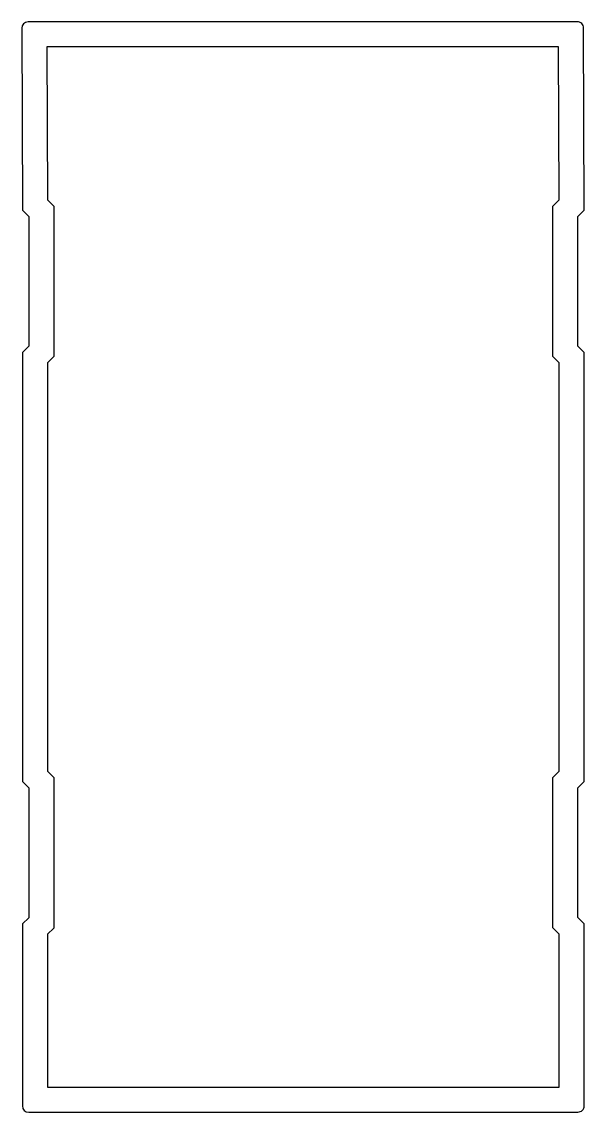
# Model space of a CAD drawing. Extents: x 135.1 to 180.1, y 152.4 to 239.8.
import ezdxf

# ---------------------------------------------------------------- set-up
doc = ezdxf.new("R2010")
doc.units = 0
doc.header["$LTSCALE"] = 15
doc.layers.get('0').update_dxf_attribs({"linetype": 'CONTINUOUS'})

msp = doc.modelspace()

# ---------------------------------------------------------------- linework, layer by layer
at = {"color": 0, "linetype": 'BYBLOCK'}
msp.add_lwpolyline([(135.571, 239.814, 0.413777), (135.071, 239.315), (135.124, 224.721), (135.624, 224.22), (135.624, 213.806), (135.124, 213.306), (135.124, 178.92), (135.624, 178.42), (135.624, 168.006), (135.124, 167.506), (135.124, 152.913, 0.414198), (135.624, 152.413), (179.625, 152.419, -0.000032), (179.625, 152.419, 0.414214), (180.125, 152.919), (180.125, 167.511), (179.625, 168.011), (179.625, 178.426), (180.125, 178.926), (180.125, 213.311), (179.625, 213.811), (179.625, 224.226), (180.124, 224.725), (180.071, 239.319, 0.414634), (179.571, 239.819), (135.571, 239.814, -0.000032)], format="xyb", close=True, dxfattribs=at)
msp.add_lwpolyline([(137.077, 237.814), (137.121, 225.552), (137.624, 225.048), (137.624, 212.977), (137.124, 212.477), (137.124, 179.748), (137.624, 179.248), (137.624, 167.177), (137.124, 166.677), (137.124, 154.413), (178.125, 154.418), (178.125, 166.683), (177.625, 167.183), (177.625, 179.254), (178.125, 179.754), (178.125, 212.483), (177.625, 212.983), (177.625, 225.054), (178.121, 225.55), (178.077, 237.819)], close=True, dxfattribs=at)

doc.saveas('drawing.dxf')
